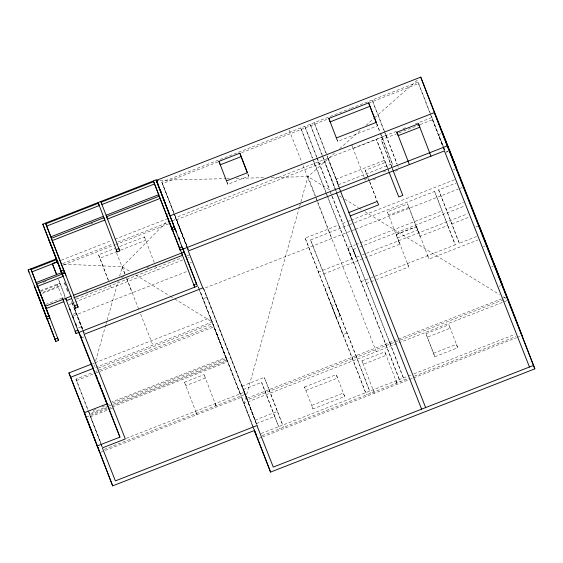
<?xml version="1.0" encoding="UTF-8"?>
<svg xmlns="http://www.w3.org/2000/svg" width="563" height="563" viewBox="0 0 563 563"><rect width="100%" height="100%" fill="white"/><g stroke="black" fill="none" stroke-linecap="round" stroke-linejoin="round"><path stroke-width="0.42" stroke-dasharray="2.81 2.11" d="M299.439 207.043L244.166 403.291L254.377 429.907M299.678 206.192L300.628 202.814M300.867 201.962L308.017 176.585L335.048 152.742M93.754 367.477L94.478 364.937M95.675 360.7L105.731 325.154M105.971 324.309L106.928 320.924M107.167 320.08L118.188 281.141M119.623 276.067L122.255 266.756L167.302 221.083M339.658 148.667L361.411 129.469M366.027 125.401L373.938 118.42M374.599 117.836L418.105 79.446M187 247.706L161.855 182.194L350.172 108.624M350.995 108.307L418.042 82.114L445.579 152.221L448 151.278M217.965 161.94L162.411 183.644L187.085 246.362M241.654 152.686L327.849 119.011M368.709 103.05L418.598 83.563M90.523 223.961L92.951 223.011M226.72 181.596L227.797 184.326L248.698 176.163L247.755 173.721M336.618 138.674L337.687 141.397L377.463 125.859L376.119 122.453M167.169 214.355L168.52 213.834M61.29 260.183L110.869 240.823M114.929 239.233L166.944 218.916M310.171 124.254L323.795 159.737L175.473 217.677L188.119 249.817M396.458 131.348L327.842 158.154L339.01 186.557M403.009 128.793L407.105 127.189M415.29 123.994L431.659 117.597L444.51 150.265M336.287 191.427L324.154 159.822L328.201 158.245L327.237 155.803M385.219 133.157L386.176 135.592L353.142 148.498L351.798 145.085L364.029 176.859M62.62 263.604L112.213 244.229M117.899 242.013L170.723 221.372M172.348 220.738L176.395 219.162L188.148 249.782M176.31 219.844L324.626 161.905L336.266 192.229M391.954 167.647L381.257 139.786L398.111 133.199M398.935 132.882L419.4 124.887M420.216 124.564L432.497 119.771M63.211 265.039L114.782 244.891M115.598 244.574L168.816 223.785M108.497 280.691L98.56 254.786L114.929 248.396M119.842 246.474L144.402 236.882L145.747 240.295L120.369 250.204M108.286 280.05L99.897 258.199L116.274 251.802M43.428 282.38L45.828 281.444M35.553 287.123L36.905 286.595M441.068 133.642L438.64 134.592L443.644 147.626M40.367 290.719L59.798 283.126L60.691 285.406L41.261 292.992M40.649 291.444L57.377 284.906M42.338 293.407L58.27 287.179L57.102 284.181L62.936 299.389M389.167 172.503L376.38 139.195L384.656 160.237L336.118 179.196L338.926 186.508M369.356 180.962L365.267 170.308L385.493 162.404L388.723 170.737M338.293 184.784L390.877 164.241L381.257 139.786M367.28 178.175L364.866 179.118L365.401 180.484M383.389 171.884L385.803 170.941M45.652 304.477L65.076 296.884L58.531 279.769M85.513 291.528L87.955 290.571M121.404 277.51L123.86 276.553M146.781 267.594L149.237 266.637M373.459 179.703L375.873 178.76M395.212 171.201L397.633 170.258M446.332 152.2L447.951 151.567M76.251 299.087L181.99 257.777M186.803 255.898L190.02 254.645M74.64 302.211L182.827 259.951M187.641 258.065L189.245 257.439M69.277 304.52L72.514 303.253M189.935 263.076L191.554 262.442M73.035 314.295L76.265 313.028L74.703 308.96M73.746 315.681L187.528 271.232M453.264 169.829L454.883 169.196M365.661 392.7L305.167 238.1L338.877 224.933L327.631 196.346M359.25 256.109L355.985 257.382L342.923 223.349L346.998 221.759M347.807 221.442L350.256 220.485M351.066 220.168L454.552 179.745M78.454 327.835L81.691 326.575L82.627 329.017M340.172 316.047L329.052 287.088L325.013 288.664L336.132 317.631L340.172 316.047L310.551 239.929L348.912 224.947M349.729 224.63L353.81 223.032M354.627 222.716L434.601 191.469L455.277 244.842L371.496 277.566M476.622 236.502L459.317 243.265L451.716 223.926L438.647 189.893L455.953 183.13M323.619 273.963L399.8 244.208L387.337 211.829L407.563 203.926L420.026 236.305L447.669 225.51L434.601 191.469M408.907 207.339L388.681 215.242L387.337 211.829M354.627 229.577L203.686 288.538L246.868 398.301L393.051 341.192M355.443 229.261L458.247 189.098M459.88 188.464L462.307 187.514M81.396 337.927L83.824 336.984M240.112 393.847L202.75 298.876L206.797 297.292L203.377 288.383M399.371 379.532L347.821 247.678L355.147 244.821M355.964 244.504L359.215 243.23M360.031 242.913L442.208 210.808M459.317 243.265L446.255 209.225L463.56 202.469M403.411 377.949L353.212 249.515L356.47 248.241M359.729 246.967L464.841 205.903M396.246 234.468L416.472 226.565L417.816 229.978L397.591 237.882L396.246 234.468L408.752 266.953L376.893 279.396M396.289 234.574L416.514 226.678M318.229 272.133L351.938 258.966L338.877 224.933M362.523 254.835L365.788 253.554M366.604 253.237L467.614 213.778M92.663 363.656L94.295 363.022M95.112 362.699L210.506 317.623L212.174 321.966L94.324 368.005M451.716 223.926L469.014 217.17M98.117 368.188L212.73 323.415L225.791 357.449L112.002 401.905M101.129 444.622L75.984 379.11L93.289 372.347M95.668 371.418L97.286 370.785M98.905 370.151L213.518 325.379M76.54 380.553L95.365 373.199M96.189 372.882L99.461 371.601M100.277 371.284L214.074 326.829L227.135 360.862L113.346 405.318M475.918 226.973L479.155 225.714M360.89 281.711L370.679 277.89M366.274 283.548L376.077 279.72M427.634 255.644L428.978 259.05L477.91 239.937M483.42 246.531L485.039 245.897M93.05 410.49L97.146 408.893M102.058 406.979L106.147 405.374M106.97 405.057L109.426 404.1M112.699 402.819L226.488 358.364L252.372 425.698M108.342 406.183L89.517 413.538L88.567 411.124M109.159 405.867L112.438 404.586M113.254 404.269L227.044 359.813L199.928 290.874M106.794 407.872L89.601 414.593L102.262 446.769M86.259 417.084L107.533 408.773M108.349 408.449L111.622 407.176M112.445 406.852L227.832 361.777M90.439 416.761L109.264 409.407M110.088 409.09L113.36 407.809M184.495 382.263L204.045 374.627L205.389 378.04L185.839 385.676L184.495 382.263L196.959 414.642L195.614 411.229M491.576 266.785L493.195 266.151M346.885 333.113L342.839 334.689L331.72 305.723L335.766 304.147L369.708 391.123M242.055 386.098L264.3 377.407L269.67 391.06M499.085 286.335L500.697 285.708M243.399 389.512L261.598 382.404L265.623 392.636M126.246 438.331L244.159 392.27L256.946 425.579M104.225 449.429L244.989 394.438M100.693 452.251L241.457 397.26L253.301 427.38M393.868 340.875L501.429 298.862M503.864 297.904L505.483 297.278M503.611 299.671L247.424 399.751L203.334 287.665M506.813 300.691L244.166 403.291L199.647 290.121M434.833 356.71L425.98 333.746L448.908 324.788L450.245 328.201L427.324 337.16L434.833 356.71L457.754 347.751L448.908 324.788M361.96 360.834L384.881 351.882L386.218 355.295L363.297 364.247L361.96 360.834L374.416 393.213L373.079 389.8M304.555 387.006L336.238 374.627L337.582 378.04L305.899 390.419L304.555 387.006L312.986 408.886L344.669 396.507L336.238 374.627M255.116 420.139L277.369 411.447L264.3 377.407M433.489 353.297L456.41 344.345L457.754 347.751M256.461 423.545L274.667 416.437L261.598 382.404M261.281 433.475L407.485 376.358M408.302 376.042L410.751 375.085M414.009 373.811L515.046 334.345M262.112 435.649L409.639 378.019M414.495 376.119L515.884 336.512M258.6 438.457L261.865 437.184M262.682 436.867L408.752 379.8M409.568 379.483L412.827 378.209M413.643 377.893L516.355 337.765M517.172 337.448L520.43 336.174M159.969 180.273L225.672 178.64M226.544 178.619L230.049 178.527M236.186 178.372L264.216 177.676M271.225 177.507L308.017 176.585L329.707 189.949M63.71 264.181L122.255 266.756L130.496 271.816M339.426 195.938L341.671 197.317M344.662 199.161L358.124 207.451M358.87 207.916L361.861 209.76M364.852 211.604L499.465 294.526M503.209 296.828L506.2 298.671M135.746 275.04L169.463 295.744M170.209 296.201L173.96 298.503M174.706 298.96L212.174 321.966M438.647 189.893L446.255 209.225M447.669 225.51L455.277 244.842M372.755 101.474L384.902 132.347M385.817 135.507L397.006 163.939M376.654 123.255L380.152 132.143M381.77 137.083L392.904 165.374M420.026 236.305L407.563 203.926M398.456 240.795L399.8 244.208M407.408 263.54L408.752 266.953M365.267 170.308L369.441 181.096M425.98 333.746L427.324 337.16M314.773 124.12L326.92 154.994M310.727 125.704L322.873 156.57M323.19 157.387L324.154 159.822M323.795 159.737L336.899 193.046M305.336 127.808L316.899 157.204M317.222 158.02L329.749 189.872M330.073 190.688L331.037 193.137M332.318 196.403L342.923 223.349M353.212 249.515L390.349 343.916M318.398 161.841L329.32 189.604M330.608 192.877L331.572 195.326M331.896 196.142L355.985 257.382M301.289 129.384L312.535 157.971M313.816 161.236L327.314 195.53M347.821 247.678L386.302 345.499M314.358 163.425L326.244 193.637M326.561 194.453L327.525 196.902M327.849 197.719L351.938 258.966M396 380.848L397.337 384.262L384.881 351.882M289.143 130.109L301.852 162.418M303.14 165.691L315.695 197.599M316.012 198.415L376.302 351.678M310.551 239.929L356.639 357.083M305.167 238.1L352.593 358.666M344.669 396.507L343.331 393.094L311.642 405.473L312.986 408.886M247.889 174.115L248.698 176.163M277.369 411.447L282.739 425.093M274.667 416.437L278.692 426.677M161.855 182.194L188.429 249.74M187.402 247.164L188.352 249.578M206.797 297.292L257.298 425.719L242.843 388.062M198.408 286.968L199.028 288.545M198.324 286.806L199.605 290.058M253.624 428.197L254.265 429.822M215.165 403.594L216.509 407.007L204.045 374.627M155.233 265.082L157.14 269.98M116.548 252.878L124.887 274.075M126.809 278.966L139.335 310.811M140.623 314.077L152.847 345.147M98.56 254.786L99.897 258.199M64.478 282.626L65.435 285.075M66.645 288.186L67.609 290.635M74.675 308.594L83.415 330.77M83.669 331.452L84.38 333.226M76.265 313.028L82.592 329.109M83.774 332.599L71.36 300.994L71.916 302.444M58.461 279.213L65.54 297.194M62.38 297.94L63.274 300.213M75.984 379.11L88.328 410.483M443.961 148.442L444.58 150.075M418.042 82.114L443.194 147.633M443.503 148.449L444.137 150.089M386.176 135.592L397.063 163.953M397.372 164.769L398.308 167.197M372.199 100.024L383.952 130.644M384.262 131.453L386.654 137.682M380.792 133.762L392.918 165.367M416.472 226.565L428.978 259.05M376.527 123.417L379.926 132.277M380.236 133.079L382.608 139.258M390.877 164.241L392.137 167.521M392.453 168.337L393.08 169.977M392.27 168.464L393.213 170.927M384.656 160.237L387.696 168.147M369.757 181.912L376.992 200.759M369.673 181.779L377.217 201.448M364.338 177.669L365.274 180.104M336.751 138.955L337.687 141.397M328.201 158.245L339.088 186.606M314.217 122.671L325.97 153.291M327.216 156.535L338.757 186.592M389.793 342.466L404.248 380.124M304.78 126.358L316.533 156.978M316.842 157.788L319.235 164.016M385.746 344.049L400.202 381.707M300.733 127.942L312.486 158.562M312.803 159.371L315.189 165.592M308.017 176.585L315.519 196.142M315.836 196.951L331.783 238.501M356.083 355.64L370.538 393.291M352.037 357.216L366.492 394.874M226.861 181.884L227.797 184.326M269.114 389.61L283.569 427.268M265.067 391.194L279.522 428.844M241.499 384.656L255.954 422.306M187.317 248.529L188.26 250.985M252.681 426.508L253.927 429.759M199.02 289.15L202.75 298.876M144.402 236.882L154.346 262.78M122.255 266.756L125.07 274.09M126.633 278.157L132.263 292.823M110.461 285.715L111.298 287.89M64.52 283.168L65.449 285.596M66.694 288.84L68.25 292.887M72.198 303.168L82.888 331.023M83.204 331.846L84.147 334.302M88.961 412.095L102.579 447.578M101.446 445.446L102.072 447.078"/><path stroke-width="0.84" d="M45.519 223.096L64.478 272.443L61.782 273.491L42.816 224.151L156.078 179.907L164.804 202.082M182.876 249.156L156.465 180.357L420.744 77.124L508.445 300.058L534.85 368.849L270.571 472.09L254.244 430.568L112.663 485.876L68.925 372.931L91.839 363.98M46.687 226.094L99.271 205.551L98.377 203.278L45.793 223.821L51.191 237.53M154.558 183.96L101.973 204.503L101.073 202.223L153.664 181.68L159.005 195.255M226.544 181.068L218.951 161.363L239.852 153.199L247.446 172.904M336.435 138.139L328.841 118.434L368.617 102.895L376.337 122.445M241.189 156.613L220.295 164.776L218.951 161.363M369.961 106.308L330.185 121.847L328.841 118.434M50.797 236.854L103.381 216.312M106.076 215.256L158.667 194.721M52.246 240.577L104.831 220.034L103.937 217.761L51.353 238.304L65.892 275.272M160.117 198.443L107.533 218.986L106.632 216.706L159.223 196.163L182.489 255.313L73.859 297.75M226.453 180.913L247.354 172.75L239.852 153.199M336.343 137.991L376.119 122.453M48.995 240.183L63.197 276.32L37.58 286.328L49.811 318.194L47.116 319.249L28.15 269.902L56.469 258.839L42.816 224.151M32.021 271.845L57.637 261.837L56.743 259.564L31.127 269.571L36.398 283.252M170.089 215.84L434.369 112.607L522.063 335.541M56.68 274.941L52.352 263.681L58.045 261.457M396.929 132.228L418.506 123.797L419.85 127.21L398.273 135.634L396.929 132.228L408.154 161.384M36.131 282.605L61.747 272.598M119.764 250.845L118.863 248.572L116.168 249.62L117.062 251.9L119.764 250.845L100.798 201.498M175.044 229.247L174.15 226.973L171.455 228.029L172.348 230.302L175.044 229.247L156.078 179.907M97.005 446.065L119.926 437.113L77.863 330.2L75.168 331.248L76.061 333.528L197.416 286.117L181.976 246.876L179.28 247.931L180.174 250.204L447.149 145.916L420.744 77.124M71.353 296.103L45.406 306.237L58.538 340.376L55.836 341.424L42.711 307.292M73.802 295.146L184.291 251.985L183.017 248.755M71.417 298.7L66.533 300.607L65.632 298.334L78.764 332.473M30.845 268.847L48.918 315.92L46.215 316.969L47.116 319.249M78.123 307.131L77.23 304.857L74.534 305.913L75.428 308.186L78.123 307.131L64.998 272.992L36.686 284.055L46.307 308.51L63.83 301.662L62.936 299.389L76.061 333.528M348.905 212.511L377.217 201.448L378.561 204.862L350.242 215.918M54.942 339.151L57.637 338.096L58.538 340.376M70.593 377.273L93.514 368.322M101.256 388.484L107.139 403.805L84.218 412.756L99.876 452.568L96.78 444.503M533.506 365.436L273.273 467.093L256.946 425.579L115.366 480.886L102.389 447.902L125.31 438.943L84.147 334.302L202.8 287.953L188.26 250.985L444.446 150.905L529.459 367.02M156.465 180.357L158.217 180.315M447.149 145.916L534.85 368.849M429.625 152.763L430.962 156.176M408.048 161.194L409.392 164.6M393.213 170.927L402.834 195.375L398.787 196.959L389.167 172.503M339.285 188.056L425.642 407.577M336.583 193.046L421.596 409.153M156.781 181.166L158.365 185.185M160.575 190.808L161.208 192.412M162.257 195.938L169.752 215.017M171.279 218.908L171.982 220.668M172.862 222.941L173.566 224.686M175.719 230.197L176.409 231.914M178.626 237.544L179.252 239.148M254.582 430.639L257.467 437.965M64.478 272.443L63.584 270.163L60.888 271.218L61.782 273.491M52.352 263.681L56.532 274.308M80.446 335.52L81.396 337.927L80.46 335.485M69.833 308.974L70.474 310.607M72.726 316.329L73.373 317.961M75.618 323.69L76.265 325.323M79.158 332.677L107.139 403.805M48.918 315.92L49.811 318.194M68.925 372.931L85.935 416.268M28.15 269.902L29.044 272.175M37.172 292.837L55.836 341.424M34.329 285.934L42.401 306.49M494.814 265.525L502.316 285.075L479.155 225.714M449.619 150.645L456.502 168.562L442.687 133.016M418.506 123.797L429.731 152.96M368.617 102.895L376.211 122.6M254.997 431.518L256.545 435.551M257.784 438.774L270.571 472.09M178.745 237.487L179.365 239.099M184.601 252.801L196.522 283.843L193.827 284.899L194.721 287.172L181.596 253.033M167.049 216.072L180.174 250.204M153.382 180.955L172.348 230.302M98.103 202.553L117.062 251.9M56.743 259.564L75.428 308.186M96.301 375.577L97.23 377.998M99.088 382.833L100.636 386.865M107.449 404.614L119.926 437.113M86.259 417.084L93.064 434.826M93.993 437.247L95.851 442.082M100.186 453.377L112.663 485.876M36.877 292.084L42.155 305.843"/></g></svg>
